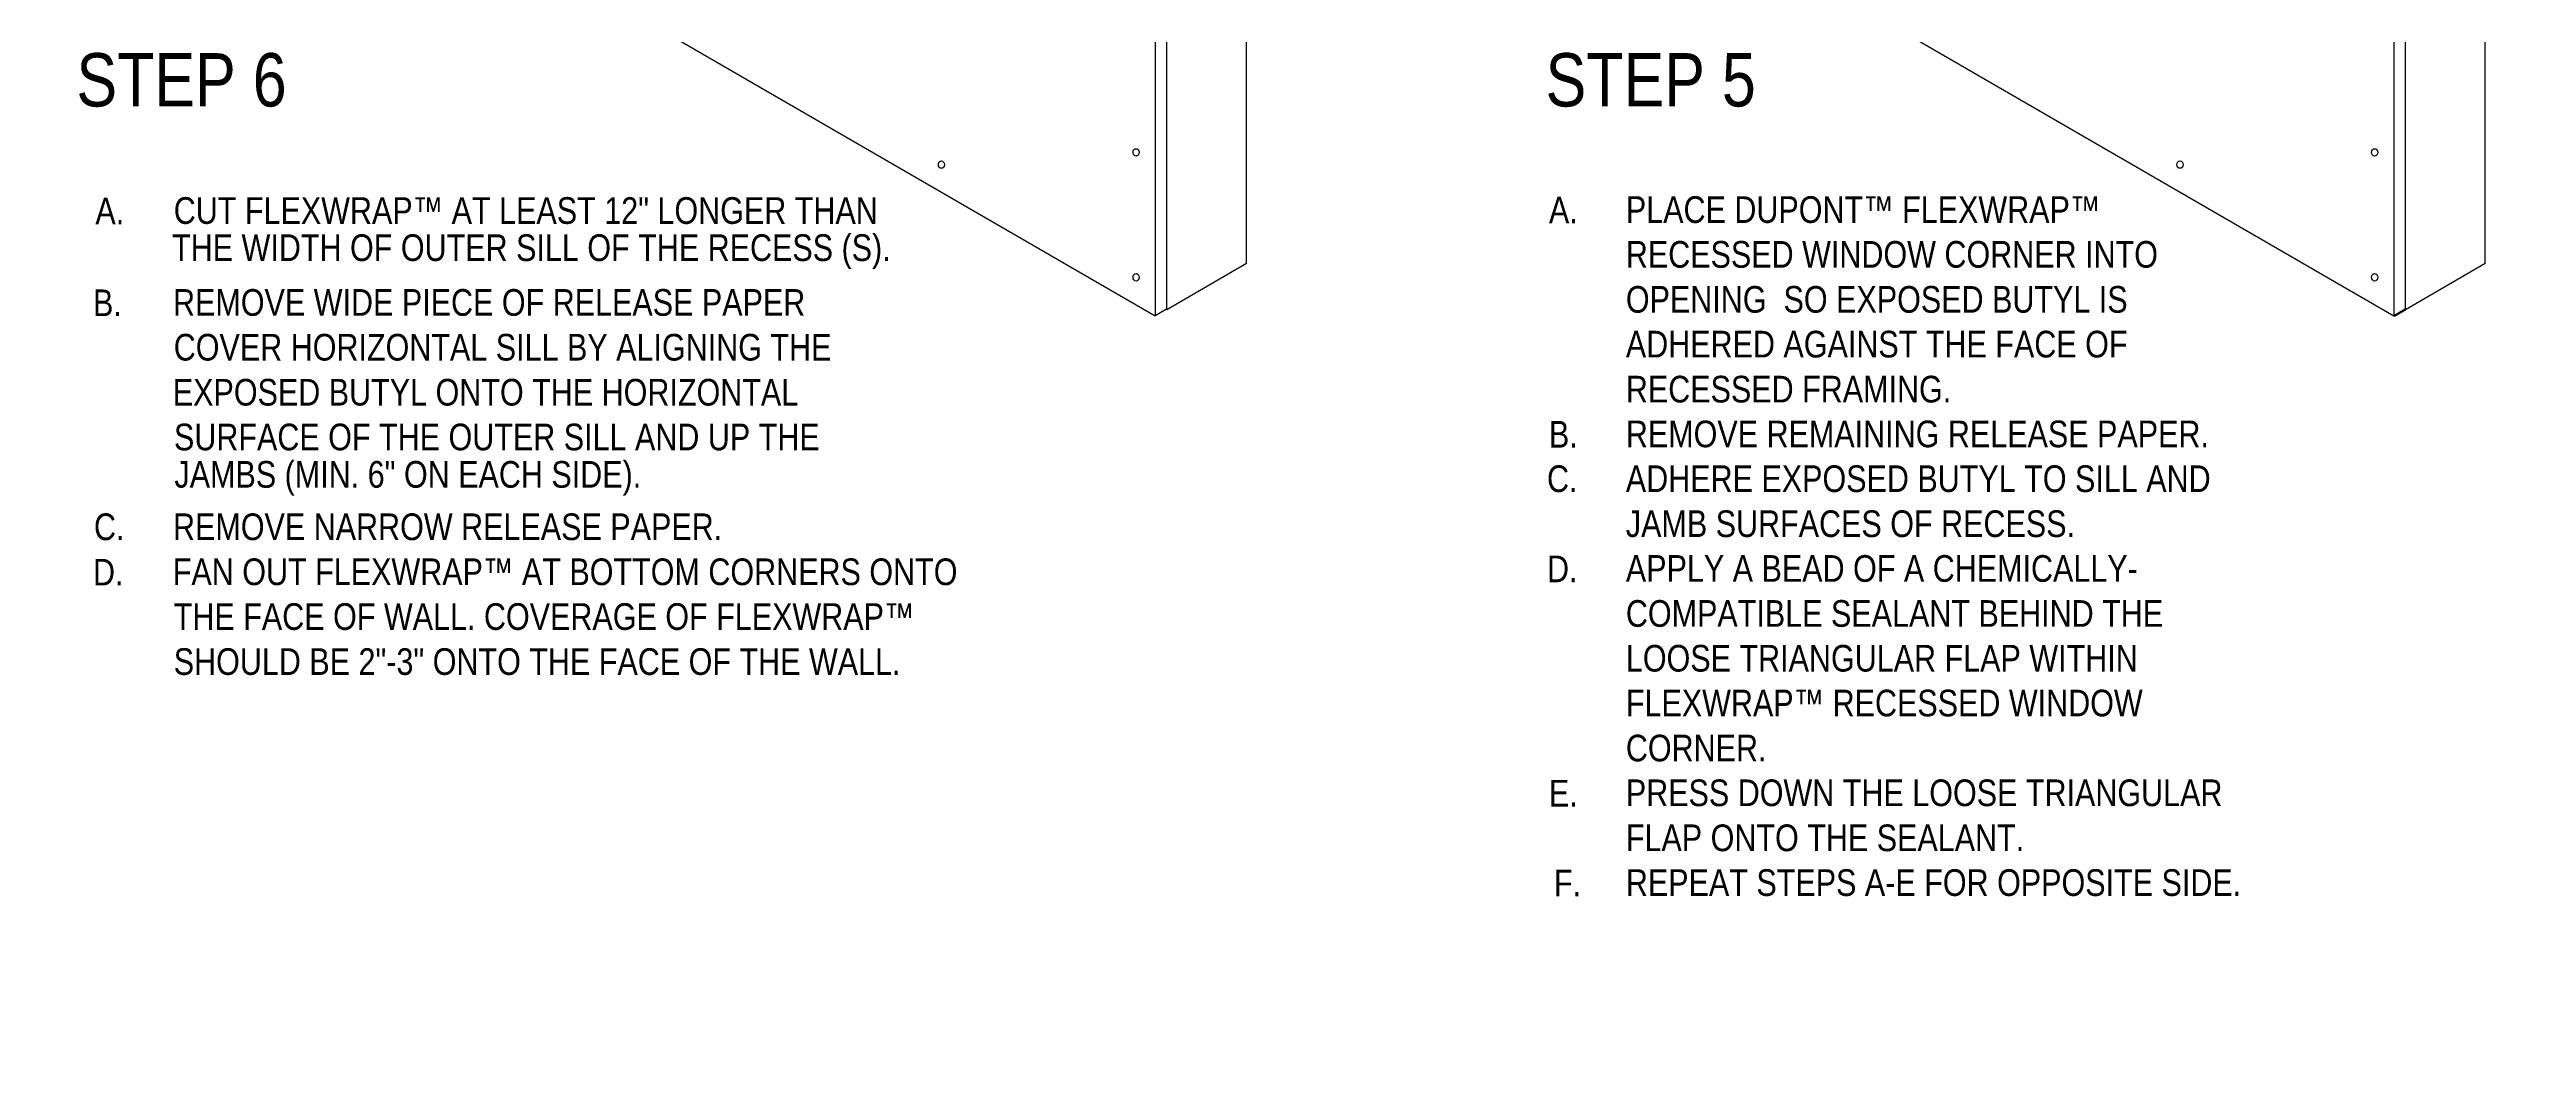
# Model space of a CAD drawing. Extents: x -1337 to 5791, y -3809 to 1769.
# Drawn here: x 378 to 1425, y 605 to 1027 of the extents above; entities that cross this region are included whole.
import ezdxf

# ---------------------------------------------------------------- set-up
doc = ezdxf.new("R2010")
doc.units = 0
doc.header["$MEASUREMENT"] = 0
for name, color, linetype, lineweight in [('.ATI-TEXT', 7, 'Continuous', 0), ('G-ANNO-TTLB', 7, 'Continuous', 0), ('TYVEK', 7, 'Continuous', 0), ('WALL SCRATCH', 7, 'Continuous', 0)]:
    doc.layers.add(name, color=color, linetype=linetype, lineweight=lineweight)

# ---------------------------------------------------------------- blocks, each defined once
blk = doc.blocks.new('Block_38')
at = {"layer": '.ATI-TEXT', "char_height": 0.2, "attachment_point": 7}
for s, insert in [('\\C18;\\c0;\\FArial Narrow|b0|i0|c1;\\H11.249999;\\W1.000000;A.', (397.7, 953.1)), ('\\C18;\\c0;\\FArial Narrow|b0|i0|c1;\\H11.249999;\\W1.000000;CUT FLEXWRAP™ AT LEAST 12" LONGER THAN ', (430.8, 953.1)), ('\\C18;\\c0;\\FArial Narrow|b0|i0|c1;\\H11.249999;\\W1.000000;THE WIDTH OF OUTER SILL OF THE RECESS (S).', (430.1, 934.2)), ('\\C18;\\c0;\\FArial Narrow|b0|i0|c1;\\H11.249999;\\W1.000000;B.', (396.7, 914.3)), ('\\C18;\\c0;\\FArial Narrow|b0|i0|c1;\\H11.249999;\\W1.000000;REMOVE WIDE PIECE OF RELEASE PAPER', (430.5, 914.3)), ('\\C18;\\c0;\\FArial Narrow|b0|i0|c1;\\H11.249999;\\W1.000000;COVER HORIZONTAL SILL BY ALIGNING THE', (430.8, 895.4)), ('\\C18;\\c0;\\FArial Narrow|b0|i0|c1;\\H11.249999;\\W1.000000;EXPOSED BUTYL ONTO THE HORIZONTAL', (430.4, 876.4)), ('\\C18;\\c0;\\FArial Narrow|b0|i0|c1;\\H11.249999;\\W1.000000;SURFACE OF THE OUTER SILL AND UP THE', (430.9, 857.5)), ('\\C18;\\c0;\\FArial Narrow|b0|i0|c1;\\H11.249999;\\W1.000000;JAMBS (MIN. 6" ON EACH SIDE).', (431.1, 838.5)), ('\\C18;\\c0;\\FArial Narrow|b0|i0|c1;\\H11.249999;\\W1.000000;C.', (397.1, 819.6)), ('\\C18;\\c0;\\FArial Narrow|b0|i0|c1;\\H11.249999;\\W1.000000;REMOVE NARROW RELEASE PAPER.', (430.5, 819.6)), ('\\C18;\\c0;\\FArial Narrow|b0|i0|c1;\\H11.249999;\\W1.000000;D.', (396.7, 800.6)), ('\\C18;\\c0;\\FArial Narrow|b0|i0|c1;\\H11.249999;\\W1.000000;FAN OUT FLEXWRAP™ AT BOTTOM CORNERS ONTO', (430.4, 800.6)), ('\\C18;\\c0;\\FArial Narrow|b0|i0|c1;\\H11.249999;\\W1.000000;THE FACE OF WALL. COVERAGE OF FLEXWRAP™', (430.8, 781.7)), ('\\C18;\\c0;\\FArial Narrow|b0|i0|c1;\\H11.249999;\\W1.000000;SHOULD BE 2"-3" ONTO THE FACE OF THE WALL.', (430.8, 762.7))]:
    blk.add_mtext(s, dxfattribs=dict(at, insert=insert))
blk = doc.blocks.new('Block_42')
at = {"layer": '.ATI-TEXT', "char_height": 0.2, "attachment_point": 7}
for s, insert in [('\\C18;\\c0;\\FArial Narrow|b0|i0|c1;\\H11.249999;\\W1.000000;A.', (1011.7, 953.5)), ('\\C18;\\c0;\\FArial Narrow|b0|i0|c1;\\H11.249999;\\W1.000000;PLACE DUPONT™ FLEXWRAP™', (1044.2, 953.5)), ('\\C18;\\c0;\\FArial Narrow|b0|i0|c1;\\H11.249999;\\W1.000000;RECESSED WINDOW CORNER INTO', (1044.2, 934.6)), ('\\C18;\\c0;\\FArial Narrow|b0|i0|c1;\\H11.249999;\\W1.000000;OPENING  SO EXPOSED BUTYL IS', (1044.2, 915.6)), ('\\C18;\\c0;\\FArial Narrow|b0|i0|c1;\\H11.249999;\\W1.000000;ADHERED AGAINST THE FACE OF', (1044.2, 896.7)), ('\\C18;\\c0;\\FArial Narrow|b0|i0|c1;\\H11.249999;\\W1.000000;RECESSED FRAMING.', (1044.2, 877.7)), ('\\C18;\\c0;\\FArial Narrow|b0|i0|c1;\\H11.249999;\\W1.000000;B.', (1011.7, 858.8)), ('\\C18;\\c0;\\FArial Narrow|b0|i0|c1;\\H11.249999;\\W1.000000;REMOVE REMAINING RELEASE PAPER.', (1044.2, 858.8)), ('\\C18;\\c0;\\FArial Narrow|b0|i0|c1;\\H11.249999;\\W1.000000;C.', (1010.9, 839.9)), ('\\C18;\\c0;\\FArial Narrow|b0|i0|c1;\\H11.249999;\\W1.000000;ADHERE EXPOSED BUTYL TO SILL AND', (1044.2, 839.9)), ('\\C18;\\c0;\\FArial Narrow|b0|i0|c1;\\H11.249999;\\W1.000000;JAMB SURFACES OF RECESS.', (1044.2, 820.9)), ('\\C18;\\c0;\\FArial Narrow|b0|i0|c1;\\H11.249999;\\W1.000000;D.', (1010.9, 802)), ('\\C18;\\c0;\\FArial Narrow|b0|i0|c1;\\H11.249999;\\W1.000000;APPLY A BEAD OF A CHEMICALLY-', (1044.2, 802)), ('\\C18;\\c0;\\FArial Narrow|b0|i0|c1;\\H11.249999;\\W1.000000;COMPATIBLE SEALANT BEHIND THE ', (1044.2, 783)), ('\\C18;\\c0;\\FArial Narrow|b0|i0|c1;\\H11.249999;\\W1.000000;LOOSE TRIANGULAR FLAP WITHIN', (1044.2, 764.1)), ('\\C18;\\c0;\\FArial Narrow|b0|i0|c1;\\H11.249999;\\W1.000000;FLEXWRAP™ RECESSED WINDOW', (1044.2, 745.2)), ('\\C18;\\c0;\\FArial Narrow|b0|i0|c1;\\H11.249999;\\W1.000000;CORNER.', (1044.2, 726.2)), ('\\C18;\\c0;\\FArial Narrow|b0|i0|c1;\\H11.249999;\\W1.000000;E.', (1011.7, 707.3)), ('\\C18;\\c0;\\FArial Narrow|b0|i0|c1;\\H11.249999;\\W1.000000;PRESS DOWN THE LOOSE TRIANGULAR', (1044.2, 707.3)), ('\\C18;\\c0;\\FArial Narrow|b0|i0|c1;\\H11.249999;\\W1.000000;FLAP ONTO THE SEALANT.', (1044.2, 688.3)), ('\\C18;\\c0;\\FArial Narrow|b0|i0|c1;\\H11.249999;\\W1.000000;F.', (1013.8, 669.4)), ('\\C18;\\c0;\\FArial Narrow|b0|i0|c1;\\H11.249999;\\W1.000000;REPEAT STEPS A-E FOR OPPOSITE SIDE.', (1044.2, 669.4))]:
    blk.add_mtext(s, dxfattribs=dict(at, insert=insert))

msp = doc.modelspace()

# ---------------------------------------------------------------- hatches: boundary and pattern name
at = {"layer": 'G-ANNO-TTLB', "true_color": 0xff00ff, "transparency": 33554687}
h = msp.add_hatch(color=6, dxfattribs=at)
edge = h.paths.add_edge_path()
edge.add_spline(control_points=[(1773, -796.5), (1773, -796.5), (-1156.5, -796.5), (-1156.5, -796.5), (-1156.5, -796.5), (-1156.5, 1660.5), (-1156.5, 1660.5), (-1156.5, 1660.5), (1773, 1660.5), (1773, 1660.5), (1773, 1660.5), (1773, -796.5), (1773, -796.5)], knot_values=[0, 0, 0, 0, 1, 1, 1, 2, 2, 2, 3, 3, 3, 4, 4, 4, 4], degree=3, periodic=0)
edge = h.paths.add_edge_path()
edge.add_spline(control_points=[(-1147.5, 1651.5), (-1147.5, 1651.5), (-1147.5, -787.5), (-1147.5, -787.5), (-1147.5, -787.5), (1764, -787.5), (1764, -787.5), (1764, -787.5), (1764, 1651.5), (1764, 1651.5), (1764, 1651.5), (-1147.5, 1651.5), (-1147.5, 1651.5)], knot_values=[0, 0, 0, 0, 1, 1, 1, 2, 2, 2, 3, 3, 3, 4, 4, 4, 4], degree=3, periodic=0)
edge.add_line((-1147.5, 1651.5), (-1147.5, 1651.5))

# ---------------------------------------------------------------- linework, layer by layer
at = {"layer": 'G-ANNO-TTLB'}
for points in [[(1773, -796.5), (1773, -796.5), (-1156.5, -796.5), (-1156.5, -796.5), (-1156.5, -796.5), (-1156.5, 1660.5), (-1156.5, 1660.5), (-1156.5, 1660.5), (1773, 1660.5), (1773, 1660.5), (1773, 1660.5), (1773, -796.5), (1773, -796.5)], [(-1147.5, 1651.5), (-1147.5, 1651.5), (-1147.5, -787.5), (-1147.5, -787.5), (-1147.5, -787.5), (1764, -787.5), (1764, -787.5), (1764, -787.5), (1764, 1651.5), (1764, 1651.5), (1764, 1651.5), (-1147.5, 1651.5), (-1147.5, 1651.5)]]:
    msp.add_open_spline(points, degree=3, knots=[0, 0, 0, 0, 1, 1, 1, 2, 2, 2, 3, 3, 3, 4, 4, 4, 4], dxfattribs=at)
at = {"layer": 'TYVEK', "color": 2, "lineweight": 25, "true_color": 0xffff00}
msp.add_line((1373.7, 916.9), (1368.9, 914.1), dxfattribs=at)
at = {"layer": 'WALL SCRATCH', "color": 33, "lineweight": 25, "true_color": 0xcc9966}
for p, q in [((883.9, 936.5), (883.9, 1360.8)), ((1407.2, 936.5), (1407.2, 1360.9)), ((883.9, 936.5), (850.3, 916.9)), ((1407.2, 936.5), (1373.6, 917))]:
    msp.add_line(p, q, dxfattribs=at)
at = {"layer": 'WALL SCRATCH', "color": 2, "lineweight": 25, "true_color": 0xffff00}
for p, q in [((850.3, 916.9), (850.3, 1341.3)), ((1373.6, 917), (1373.6, 1341.3)), ((845.4, 1081.5), (845.4, 914.4)), ((1368.6, 1081.6), (1368.6, 914.4)), ((576.6, 1070), (845.4, 914.4)), ((1099.8, 1070), (1368.6, 914.4)), ((850.2, 917.2), (845.4, 914.4)), ((1373.4, 917.2), (1368.6, 914.4))]:
    msp.add_line(p, q, dxfattribs=at)
at = {"layer": 'WALL SCRATCH', "color": 252, "lineweight": 25, "true_color": 0x848484}
for points in [[(838.1, 1019.2)], [(1361.3, 1019.2)]]:
    msp.add_lwpolyline(points, dxfattribs=at)
for centre in [(837.3, 983.4), (1360.5, 983.4), (755.1, 978.3), (1278.3, 978.3), (837.3, 930.7), (1360.5, 930.7)]:
    msp.add_ellipse(centre, major_axis=(0, 1.59), ratio=0.812499, dxfattribs=at)

# ---------------------------------------------------------------- block references
at = {"layer": '.ATI-TEXT'}
for name in ['Block_38', 'Block_42']:
    msp.add_blockref(name, (0, 0), dxfattribs=at)

# ---------------------------------------------------------------- texts
at = {"layer": '.ATI-TEXT', "char_height": 0.2, "attachment_point": 7}
for s, insert in [('\\C18;\\c0;\\FArial Narrow|b0|i0|c1;\\H22.499999;\\W1.000000;STEP 6', (389.7, 1002.5)), ('\\C18;\\c0;\\FArial Narrow|b0|i0|c1;\\H22.499999;\\W1.000000;STEP 5', (1010.3, 1002.5))]:
    msp.add_mtext(s, dxfattribs=dict(at, insert=insert))

doc.saveas('drawing.dxf')
